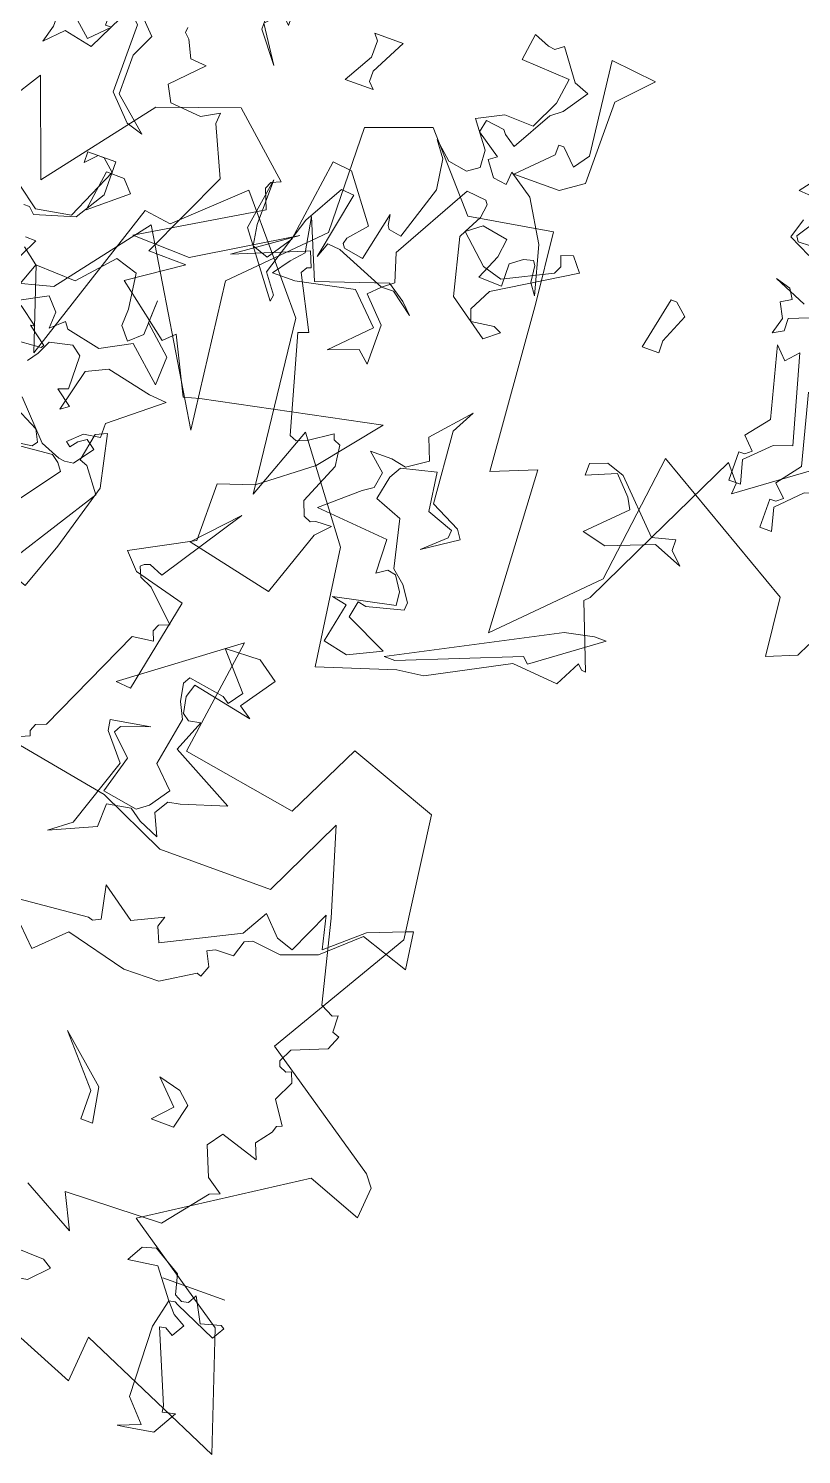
# Model space of a CAD drawing. Header units: metres. Extents: x -71 to 881, y -503 to 661.
# Drawn here: x 306.998 to 309.6, y 237.908 to 242.706 of the extents above; entities that cross this region are included whole.
import ezdxf

# ---------------------------------------------------------------- set-up
doc = ezdxf.new("R2010")
doc.units = ezdxf.units.M
doc.layers.add('ARBRE', color=100, linetype='Continuous', lineweight=13, true_color=0x00ff3f)

# ---------------------------------------------------------------- blocks, each defined once
blk = doc.blocks.new('WMF2', base_point=(0, 0.01))
at = {"color": 251, "lineweight": 0, "true_color": 0x636466}
for points in [[(166.39, -14.78), (160.89, -29.58), (158.19, -21.39), (152.68, -38.14), (149.95, -37.75), (143.85, -43.43), (139.57, -38.33), (135.29, -33.25), (133.39, -15.7), (130.63, -23.1), (123.64, -13.73), (121.99, -1.9), (114.39, -4.34), (111.72, -4.67), (103.98, -8.76), (99.27, -8.35), (97.95, -10.89), (97.46, -10.41), (97.02, -10.37), (99.54, -16.88), (99.06, -17.38), (95.41, -24.9), (90.83, -34.32), (89.42, -32.65), (89.51, -31.56), (81.64, -37.29)], [(40.14, -89.34), (24.4, -82.93), (24.01, -87.6), (8.81, -80.93), (12.69, -92.64), (23.58, -100.08), (8.83, -109.56), (3.27, -107.44), (3.01, -110.61), (3.9, -111.79), (16.57, -120.44), (8.22, -134.47), (9.81, -146.85), (18.98, -150.2), (22.71, -142.59), (34.39, -144.58), (32.65, -156.43), (43.16, -148.65), (41.63, -148.52), (39.67, -158.01), (44.92, -159.4), (46.44, -161.06), (40.43, -164.26), (40.42, -170.12), (36.91, -171.27), (31.95, -175.08), (27.13, -180.99), (44.83, -177.37), (46.41, -176.96), (49.12, -182.48), (50.2, -181.46), (55.69, -185.68), (50.55, -189.17), (54.41, -189.22), (50.23, -198.2), (52.48, -203.12), (52.39, -204.21), (54.12, -203.26), (57.28, -203.53), (58.15, -205.15), (55.25, -208.11), (56.89, -208.24), (57.74, -209.97), (58.25, -210.45), (58.2, -211)], [(122.03, -4.59), (121.2, -8.62), (122.72, -8.94), (116.58, -10.22), (116.74, -11.56), (117.68, -13), (118.53, -13.17), (119.53, -12.5), (119.62, -15.95), (127.05, -16.59), (123.52, -19.64), (122.5, -20.31), (122.25, -21.93), (124.05, -23.52), (121.84, -23.52), (120.32, -23.2), (118.31, -24.55), (119.17, -26.74), (115.88, -30.39), (117.14, -28.09), (116.53, -20.76), (113.49, -19.25), (112.89, -18.34), (116.25, -16.14), (114.07, -18.14), (114, -18.92), (116.7, -19.9), (117.23, -23.8), (120.73, -22.94), (121.42, -21.76), (121.9, -19.39), (119.14, -18.3), (118.02, -13.51), (116.67, -12.35), (115.65, -10.82), (115.72, -10.05), (119.34, -9.11), (120.19, -9.29), (120.53, -7.61), (116.29, -5.59), (119.5, -4.04), (122.03, -4.59), (122.03, -4.59)], [(100.3, -13.3), (97.37, -13.9), (96.16, -13.9), (102.61, -9.16), (103.21, -9.75), (114.9, -5.14), (116, -5.14), (100.3, -13.3), (100.3, -13.3)], [(168.26, -25.61), (158.55, -28.14), (151.66, -37.02), (141.23, -19.49), (142.97, -34.33), (135.13, -42.17), (135.3, -53.01), (129.01, -55.27), (122.91, -48.29), (114.53, -49.68), (113.77, -42.55), (112.45, -25.61), (108.09, -27.35), (107.21, -10.78), (98.49, -19.49), (96.74, -32.59), (81.64, -23.67), (81.04, -17.76), (78.09, -18.94), (77.45, -20.28)], [(34.69, -99.75), (29.28, -96.73), (30.97, -100.19), (21.09, -100.49), (17.67, -104.7), (16.66, -105.12), (18.28, -106.23), (19.48, -109.18), (18.41, -110.67), (14.49, -109.41), (15.1, -110.95), (13.93, -112.47), (13.73, -113.15), (13.23, -113.37), (14.72, -115.61), (13.76, -117.64), (14.16, -118.66), (14.68, -118.45), (15.39, -118.76), (15.6, -119.27), (14.94, -120.61), (11.56, -121.96), (10.97, -123.39), (11.67, -123.68), (11.74, -125.32), (12.27, -125.11), (13.58, -125.77), (15.6, -134.05), (18.21, -142.77), (22.11, -134.68), (33.61, -134.71), (40.51, -137.9), (50.45, -139.73)], [(50.16, -140.44), (49.24, -140.81), (49.44, -141.32), (49.15, -142.04), (48.13, -142.44), (43.19, -153.31), (41.06, -153.59), (41.43, -154.51), (41.13, -155.22), (40.11, -155.63), (43.05, -158.46), (44.35, -159.02), (44.76, -160.04), (44.45, -160.3), (43.92, -160.51), (42.49, -159.91), (37.1, -168.03), (40.97, -163.9), (32.15, -161.95), (29.82, -168.64), (28.52, -170), (30.14, -169.93), (30.65, -169.72), (31.37, -170.03), (31.94, -171.46), (30.17, -175.61), (30.45, -177.74), (31.15, -178.04), (31.35, -178.56), (33.6, -177.07), (34.61, -176.66), (35.32, -176.96), (38.04, -186.65), (37.02, -187.05), (39.7, -192.27), (39.35, -192.88), (38.94, -193.04), (39.56, -194.57), (39.97, -194.4), (46.81, -191.62), (41.05, -195.63), (50.47, -189.97), (56.38, -190.15), (44.99, -196.88), (45.76, -198.84), (45.47, -199.54), (44.55, -199.92), (50.64, -205.39), (58.51, -202.62), (66.66, -192.17), (70.16, -201.76), (80.62, -185.19)], [(95.41, -24.9), (93.1, -25.5), (93.1, -24.4), (91.88, -23.19), (94.81, -24.4), (99.43, -22.59), (101.87, -23.19), (98.33, -26.72), (98.94, -27.82), (100.65, -29.64), (103.57, -28.43), (103.57, -29.64), (101.87, -30.26), (100.05, -29.64), (95.41, -24.9), (95.41, -24.9)], [(165.12, -36.39), (162.8, -34.67), (159.28, -35.28), (156.97, -40.52), (158.19, -41.62), (158.8, -41.62), (159.88, -40.52), (159.88, -41.62), (156.97, -41.62), (156.97, -38.21), (158.8, -35.28), (162.8, -34.07), (163.41, -34.67), (164.03, -34.67)], [(162.8, -31.75), (161.71, -31.75), (163.41, -28.23)], [(85.82, -32.33), (85.2, -32.33), (84.59, -32.83), (85.82, -34.04), (83.99, -36.36), (85.82, -43.43), (84.59, -42.2), (83.5, -43.43), (81.06, -34.64), (82.88, -34.04), (85.2, -31.73), (84.59, -29.42), (85.82, -29.42), (85.82, -32.33), (85.82, -32.33)], [(127.86, -39.54), (126.03, -38.33), (124.94, -37.24), (127.24, -38.94), (128.46, -38.94), (129.55, -37.85), (127.24, -35.41), (127.24, -31.39), (128.46, -32.48), (131.38, -31.39), (127.86, -34.91), (130.76, -37.85), (136.62, -36.62), (138.93, -36.62), (137.71, -38.33), (136.62, -39.54), (137.23, -43.08), (134.79, -37.24), (127.86, -39.54), (127.86, -39.54)], [(90.23, -35.66), (89.63, -35.66), (89.02, -36.14), (90.23, -37.37), (88.4, -39.67), (90.23, -46.74), (89.02, -45.52), (87.92, -46.74), (85.48, -37.97), (87.31, -37.37), (89.63, -35.05), (89.02, -32.72), (90.23, -32.72), (90.23, -35.66), (90.23, -35.66)], [(120.42, -66.45), (119.65, -67.04), (117.45, -64.06), (115.93, -63.49), (117.61, -61.04), (118.69, -60.22), (120.94, -56.22), (122.15, -57.02), (122.44, -57.42), (124.35, -57.69), (124.6, -56.41), (122.13, -54.73), (122.91, -54.15), (121.8, -52.67), (120.44, -52.47), (120.32, -53.77), (117.85, -52.09), (115.45, -48.04), (114.13, -43.19), (114.93, -44.29), (115.11, -45.98), (115.4, -46.38), (116.35, -46.16), (117.52, -45.28), (117.5, -42.97), (119.86, -43.05), (118.8, -45.54), (118.53, -47.44), (121.17, -47.9), (122.64, -46.8), (121.69, -48.6), (121.49, -49.97), (121.78, -50.35), (123.77, -50.57), (128.28, -42.59), (127.38, -39.75), (128.46, -38.94), (133.52, -40.99), (134.82, -41.11), (135.39, -39.6), (134.06, -46.44), (135.36, -46.55), (137.61, -42.55), (139.52, -36.52), (138.12, -34.62), (138.22, -33.95), (142.72, -39.97), (141.89, -45.21), (141.95, -40.55), (141.61, -38.48), (139.96, -37.89), (138.27, -40.36), (137.04, -48.82), (135.07, -48.6), (131.68, -44.07), (133.27, -42.27), (133.42, -41.67), (133.14, -41.28), (131.16, -40.93), (130.09, -45.87), (129.9, -44.79), (129.67, -44.48), (128.38, -44.23), (126.63, -49.66), (127.08, -52.73), (128.25, -54.29), (126.47, -52.71), (124.5, -52.36), (123.39, -53.17), (123.49, -54.92), (125.42, -57.49), (122.86, -58.8), (119.88, -58.72), (118.5, -61.58), (118.12, -64.16), (123.08, -64.47), (122.69, -67.2), (121.11, -66.56), (120.42, -66.45), (120.42, -66.45)], [(122.64, -46.8), (119.8, -44.2), (117.78, -43.62), (113.05, -45.94), (112.69, -46.71), (113.05, -47.75), (111.9, -48.16), (110.76, -46.76), (118.41, -42.1), (119.56, -39.88), (119.15, -38.74), (116.82, -39.05), (116.04, -38.68), (117.45, -37.54), (121.56, -40.46), (122.95, -46.17), (122.64, -46.8), (122.64, -46.8)], [(99.65, -46.23), (100.87, -43.31), (100.87, -42.08), (102.57, -42.08), (101.47, -47.33), (100.87, -47.33), (99.65, -46.23), (99.65, -46.23)], [(83.35, -52.19), (90.12, -49.5), (90.07, -48.23), (91.12, -47.66), (90.64, -49.3), (91.42, -50.77), (90.37, -51.37), (90.96, -52.33), (92.52, -52.8), (89.13, -51.34)], [(90.31, -55.97), (92.58, -57.08), (91.99, -59.05)], [(90.39, -59.91), (92.05, -57.37), (91.75, -56.85), (90.49, -56.9)], [(89.51, -61.33), (93.35, -61.59), (87.7, -68.89)], [(113.17, -63.62), (113.17, -55.18), (115.36, -53.65), (120.07, -53.65), (116.91, -56.82), (116.91, -57.81), (116.37, -57.81), (114.82, -56.28), (113.72, -57.81), (114.82, -67.35), (110.12, -66.81), (113.17, -63.62), (113.17, -63.62)], [(136.37, -58.45), (136.37, -57.37), (135.76, -56.76), (138.68, -56.76), (136.98, -59.69), (136.98, -61.39), (137.47, -62), (134.54, -62), (136.37, -58.45), (136.37, -58.45)], [(147.98, -61.05), (146.87, -62.15), (146.26, -62.15), (145.66, -61.53), (145.66, -59.83), (146.26, -60.44), (146.87, -60.44), (147.98, -59.23), (145.66, -55.68), (147.98, -58.61), (147.98, -61.05), (147.98, -61.05)], [(18.5, -90.74), (17.84, -93.61), (20.02, -96.45), (22.98, -96.02), (22.05, -97.63), (20.72, -98), (17.93, -96.37), (17.41, -94.37), (16.65, -93.94), (15.97, -94.11), (15.49, -94.96), (14.21, -92.52), (12.21, -93.06), (11.86, -92.86), (12.6, -91.6), (16.89, -93.51), (17.23, -93.72), (17.84, -93.61), (16.91, -92.52), (15.64, -91.79), (16.37, -90.52), (17.22, -91.02), (17.83, -90.91), (14.87, -83.79), (14.78, -83.17), (13.49, -83.45), (14.87, -81.07), (17.86, -80.56), (18.47, -80.47), (16.28, -81.33), (18.28, -83.52), (18.5, -90.74), (18.5, -90.74)], [(30.71, -93.26), (29.79, -92.67), (31.51, -90.88), (33.12, -90.61), (34.74, -92.37), (37.69, -92.07), (35.5, -93.43), (30.71, -93.26), (30.71, -93.26)], [(12.72, -95.5), (19.16, -95.5), (12.72, -95.5), (12.72, -95.5)], [(31.94, -110.31), (36.07, -115.05), (31.32, -110.9), (30.71, -107.38), (31.94, -107.38), (31.94, -110.31), (31.94, -110.31)], [(23.77, -111.52), (26.08, -113.84), (23.77, -113.24), (22.56, -112.13), (23.16, -109.69), (25.47, -109.69), (23.77, -111.52), (23.77, -111.52)], [(48.11, -125.21), (37.91, -126.12), (37.44, -125.97), (36.67, -126.35), (37.35, -129.67), (33.92, -127.23), (30.88, -128.65), (31.23, -127.59), (30.59, -126.09), (23.17, -129.77), (21.67, -132.34), (19.86, -130.44), (18.12, -129.86), (16.15, -134.19), (15.36, -130.85), (11.87, -133.9), (8.32, -135.28), (7.59, -135.54), (7.07, -131.77), (12.02, -133.45), (15.55, -130.27), (19.06, -129.03), (22.02, -129.38), (22.79, -129), (23.33, -127.38), (25.15, -127.33), (25.92, -126.95), (25.23, -125.56), (25.63, -124.43), (26.08, -124.57), (29.34, -122.59), (32.94, -122.53), (39.22, -124.13), (42.07, -121.37), (45.72, -125.04)], [(28.56, -153.92), (30.94, -150.53), (29.67, -149.64), (35.82, -150.93), (36.23, -149.61), (35.92, -147.95), (35.22, -147.45), (34.02, -147.66), (35.31, -144.47), (28.78, -140.9), (33.22, -139.51), (34.42, -139.31), (35.29, -137.92), (34.3, -135.76), (36.32, -136.63), (37.59, -137.52), (39.98, -137.11), (40.07, -134.73), (44.54, -132.73), (42.46, -134.33), (40.08, -141.29), (42.26, -143.89), (42.45, -144.97), (38.49, -145.64), (41.28, -144.68), (41.66, -143.99), (39.59, -141.99), (40.67, -138.22), (37.1, -137.61), (35.99, -138.41), (34.61, -140.39), (36.71, -142.49), (35.82, -147.35), (36.59, -148.94), (36.91, -150.74), (36.53, -151.43), (32.84, -150.83), (32.14, -150.33), (31.15, -151.75), (34.23, -155.28), (30.66, -155.41), (28.56, -153.92), (28.56, -153.92)], [(58.26, -161.95), (55.2, -166.06), (55.75, -166.8), (56.5, -167.36), (60.96, -166.95)], [(60.34, -167.25), (58.66, -167.5), (58.28, -168), (58.89, -169.15), (61.9, -170.7)], [(61.18, -171.65), (57.84, -168.06), (55.81, -167.24), (55.17, -167.15), (54.29, -167.27), (52.87, -169.18), (53.82, -169.88), (54.6, -169.37), (55.15, -168.63), (55.66, -169.01), (54.32, -170.26), (52.66, -170.5), (52.66, -171.97), (47.81, -175.9), (49.56, -176.04), (54.15, -177.07), (56.26, -176.06), (57.34, -171.75), (56.54, -172.31), (58.19, -173.55), (57.21, -173.91), (57.26, -177.31), (58.26, -178.06), (60.53, -177.56), (61.17, -176.18), (61.91, -175.17)], [(64.22, -176.58), (61.08, -176.8), (60.89, -177.07), (62.8, -178.48), (62.37, -178.54), (64.31, -180)], [(56.45, -156.83), (51.18, -165.09), (52.99, -167.49), (53.79, -167.78), (53.24, -170.6), (52.14, -171.11), (51.01, -165.85), (52.98, -159.15), (54.67, -154.45), (56.12, -154.97), (56.45, -156.83), (56.45, -156.83)], [(52.76, -180.21), (55.75, -178.63), (59.24, -179.37), (59.71, -180), (60.98, -178.83), (60.92, -180.53), (62.07, -181.8), (65.07, -180.21)], [(65.94, -185.49), (64.29, -184.21), (60.16, -184.05), (57.09, -187.45), (54.82, -186.75), (54.35, -183.2), (54.41, -181.49), (53.37, -180.24), (52.1, -181.39), (51.95, -184.94), (52.04, -182.63), (49.22, -180.06), (49.34, -177.15), (52.76, -180.21), (52.76, -180.21)], [(59.05, -195.06), (57.96, -193.84), (61.5, -190.92), (60.89, -195.06), (59.05, -195.06), (59.05, -195.06)], [(62.92, -202.64), (62.92, -209.57), (64.13, -210.8), (66.44, -206.05), (69.38, -206.67), (71.07, -204.94), (70.59, -206.67), (70.59, -208.49), (74.6, -211.4), (76.92, -211.4)], [(80.44, -217.25), (73.99, -211.89), (72.89, -211.89), (70.59, -217.73), (71.68, -213.12), (71.68, -210.8), (67.05, -206.67), (65.23, -208.49), (65.83, -208.49), (65.83, -214.81), (65.23, -214.81), (65.23, -213.12), (61.21, -208.97), (62.31, -206.67), (62.31, -202.64), (58.89, -199.71), (60.6, -200.21), (62.92, -202.64), (62.92, -202.64)]]:
    blk.add_lwpolyline(points, dxfattribs=at)

msp = doc.modelspace()

# ---------------------------------------------------------------- block references
at = {"layer": 'ARBRE', "color": 251, "lineweight": 5, "true_color": 0x636466, "xscale": 0.03451886634015593, "yscale": 0.03451886634015593, "zscale": 0.03451886634015593, "rotation": 160.1685466476646}
for p in [(311.9015, 239.0675), (306.953, 235.1764)]:
    msp.add_blockref('WMF2', p, dxfattribs=at)

doc.saveas('drawing.dxf')
